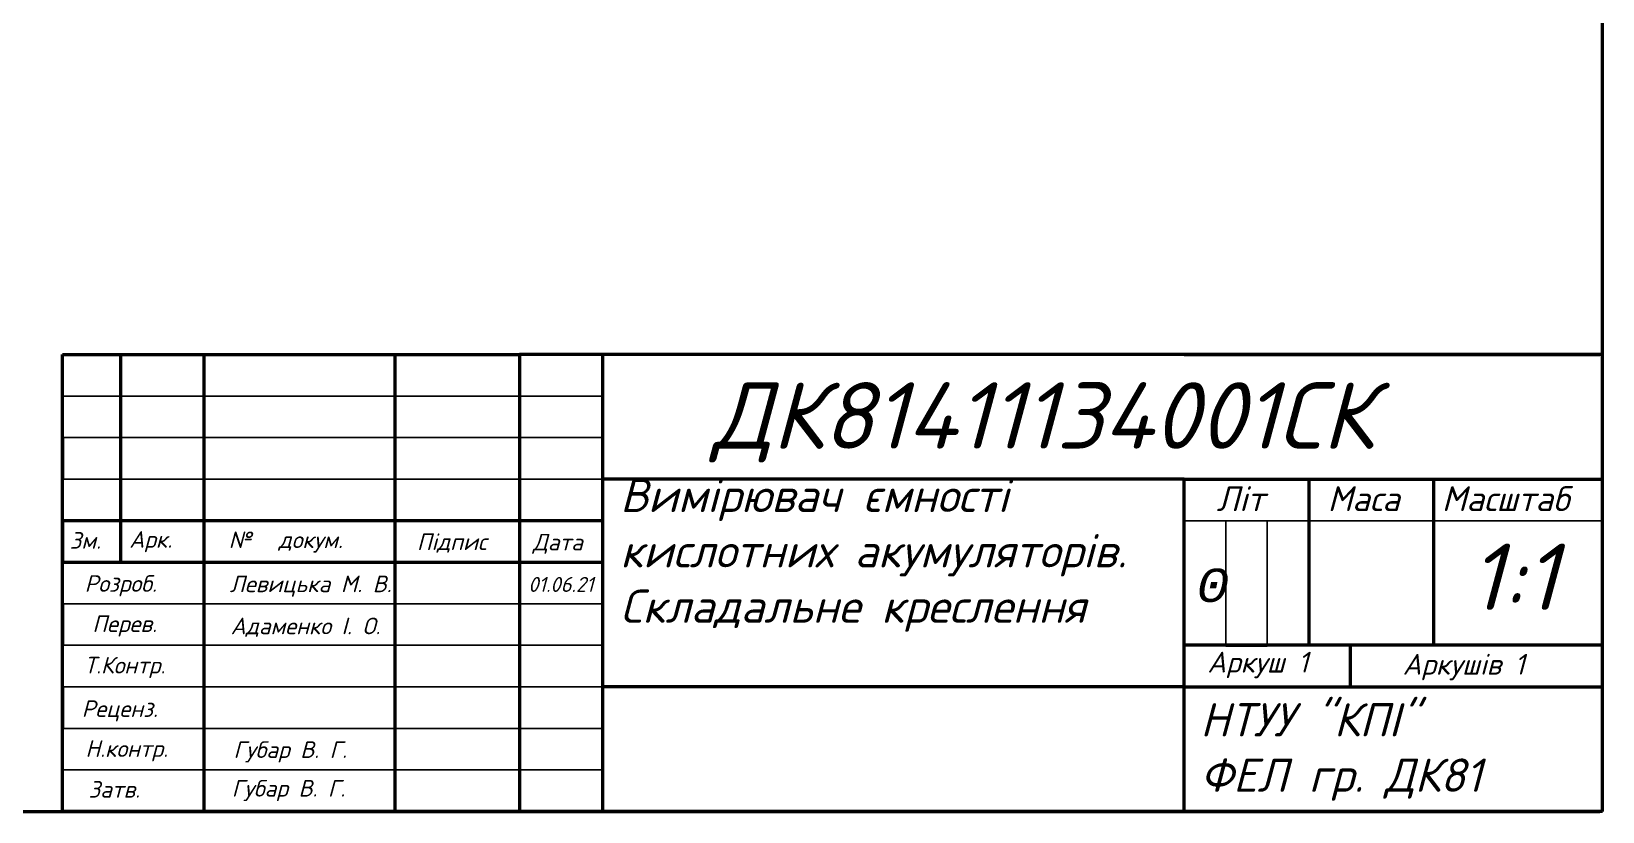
# Paper-space layout 'Лист1' of a CAD drawing. Header units: millimetres. Extents: x 20 to 405, y 5 to 258.
# Drawn here: x 216 to 405.1, y 5.3 to 99.3 of the extents above; entities that cross this region are included whole.
import ezdxf

# ---------------------------------------------------------------- set-up
doc = ezdxf.new("R2010")
doc.units = ezdxf.units.MM
doc.layers.add('СхемаЕлПринц', color=7, linetype='Continuous', lineweight=50, true_color=0x000000)
doc.styles.add('Гост', font='isocpeui.ttf')

psp = doc.layouts.new('Лист1')

# ---------------------------------------------------------------- linework, layer by layer
at = {"layer": 'СхемаЕлПринц'}
for p, q in [((405.122, 5.348), (405.122, 257.44)), ((219.774, 5.366), (219.774, 60.366)), ((219.774, 60.366), (226.774, 60.366)), ((226.774, 60.366), (226.774, 35.366)), ((226.774, 60.366), (236.774, 60.366)), ((236.774, 60.366), (236.774, 5.366)), ((236.774, 60.366), (274.774, 60.366)), ((259.774, 60.366), (259.774, 5.366)), ((405.122, 60.366), (274.774, 60.366)), ((274.774, 60.366), (274.774, 5.366)), ((284.774, 60.366), (284.774, 5.366)), ((354.774, 60.366), (404.774, 60.366)), ((219.774, 50.366), (219.774, 45.366)), ((354.774, 45.366), (284.774, 45.366)), ((354.774, 40.366), (354.774, 45.366)), ((354.774, 45.366), (369.774, 45.366)), ((369.774, 45.366), (384.774, 45.366)), ((369.774, 45.366), (369.774, 25.366)), ((384.774, 45.366), (405.122, 45.366)), ((384.774, 45.366), (384.774, 25.366)), ((284.774, 40.366), (219.774, 40.366)), ((219.774, 40.366), (219.774, 35.366)), ((354.774, 25.366), (354.774, 40.366)), ((219.774, 35.366), (284.774, 35.366)), ((219.774, 30.366), (219.774, 25.366)), ((354.774, 20.366), (354.774, 25.366)), ((405.122, 25.366), (354.774, 25.366)), ((359.774, 25.366), (364.774, 25.366)), ((374.774, 20.366), (374.774, 25.366)), ((219.774, 20.366), (219.774, 15.366)), ((354.774, 20.366), (284.774, 20.366)), ((354.774, 5.366), (354.774, 20.366)), ((354.774, 20.366), (405.122, 20.366)), ((354.774, 20.366), (374.774, 20.366)), ((219.774, 15.366), (219.774, 15.366)), ((20.313, 5.357), (224.338, 5.357)), ((400.558, 5.357), (219.69, 5.357)), ((219.774, 5.366), (404.774, 5.366)), ((405.122, 5.348), (219.774, 5.366)), ((354.774, 5.366), (275.774, 5.366)), ((404.774, 5.366), (354.774, 5.366))]:
    psp.add_line(p, q, dxfattribs=at)
at = {"layer": 'СхемаЕлПринц', "lineweight": 25}
for p, q in [((284.774, 55.366), (219.774, 55.366)), ((284.774, 50.366), (219.774, 50.366)), ((219.774, 45.366), (284.774, 45.366)), ((354.774, 40.366), (405.122, 40.366)), ((359.774, 40.366), (359.774, 25.366)), ((364.774, 25.366), (364.774, 40.366)), ((284.774, 30.366), (219.774, 30.366)), ((219.774, 25.366), (284.774, 25.366)), ((284.774, 20.366), (219.774, 20.366)), ((219.774, 15.366), (284.774, 15.366)), ((284.774, 10.366), (219.774, 10.366))]:
    psp.add_line(p, q, dxfattribs=at)

# ---------------------------------------------------------------- texts
at = {"layer": 'СхемаЕлПринц', "attachment_point": 1, "style": 'Гост'}
for s, width, gutter_width, insert, char_height in [('ДК81411134001СК', 120, 55.902, (297.952, 57.032), 8), ('Вимірювач ємності кислотних акумуляторів. Складальне креслення', 70, 55.902, (286.902, 45.413), 4), ('Літ', 15, 55.902, (358.661, 44.518), 3), ('Маса', 15, 55.902, (372.033, 44.52), 3), ('Масштаб', 20, 55.902, (385.77, 44.521), 3), ('Зм.', 7, 55.902, (220.644, 38.992), 2), ('Арк.', 10, 55.902, (227.823, 39.114), 2), ('\\pxi-3,l4,t4;№^Iдокум.', 23, 55.902, (237.778, 39.069), 2), ('Підпис', 15, 55.902, (262.434, 38.836), 2), ('Дата', 10, 55.902, (276.381, 38.789), 2), ('1:1', 20, 55.902, (389.07, 37.614), 8), ('{\\fISOCTEUR|b0|i1|c0|p49;0}', 20, 55.902, (356.225, 34.592), 4), ('Розроб.', 17, 55.902, (222.446, 33.806), 2), ('Левицька М. В.', 23, 55.902, (239.904, 33.762), 2), ('01.06.21', 5.90172, 12.5, (275.833, 33.594), 1.8), ('Перев.', 17, 55.902, (223.371, 28.963), 2), ('Адаменко І. О.', 23, 55.902, (240.023, 28.697), 2), ('Аркуш 1', 20, 55.902, (357.561, 24.587), 2.5), ('Т.Контр.', 17, 55.902, (222.4, 23.973), 2), ('Аркушів 1', 30, 55.902, (381.059, 24.335), 2.5), ('НТУУ "КПІ"\\PФЕЛ гр. ДК81', 50, 55.902, (356.7, 18.402), 4), ('Реценз.', 17, 55.902, (222.091, 18.741), 2), ('Н.контр.', 17, 55.902, (222.539, 13.932), 2), ('Губар В. Г.', 23, 55.902, (240.359, 13.807), 2), ('Затв.', 17, 55.902, (222.909, 9.023), 2), ('Губар В. Г.', 23, 55.902, (240.152, 9.154), 2)]:
    psp.add_mtext_dynamic_manual_height_columns(s, width=width, gutter_width=gutter_width, heights=[0], dxfattribs=dict(at, insert=insert, char_height=char_height))

doc.saveas('drawing.dxf')
